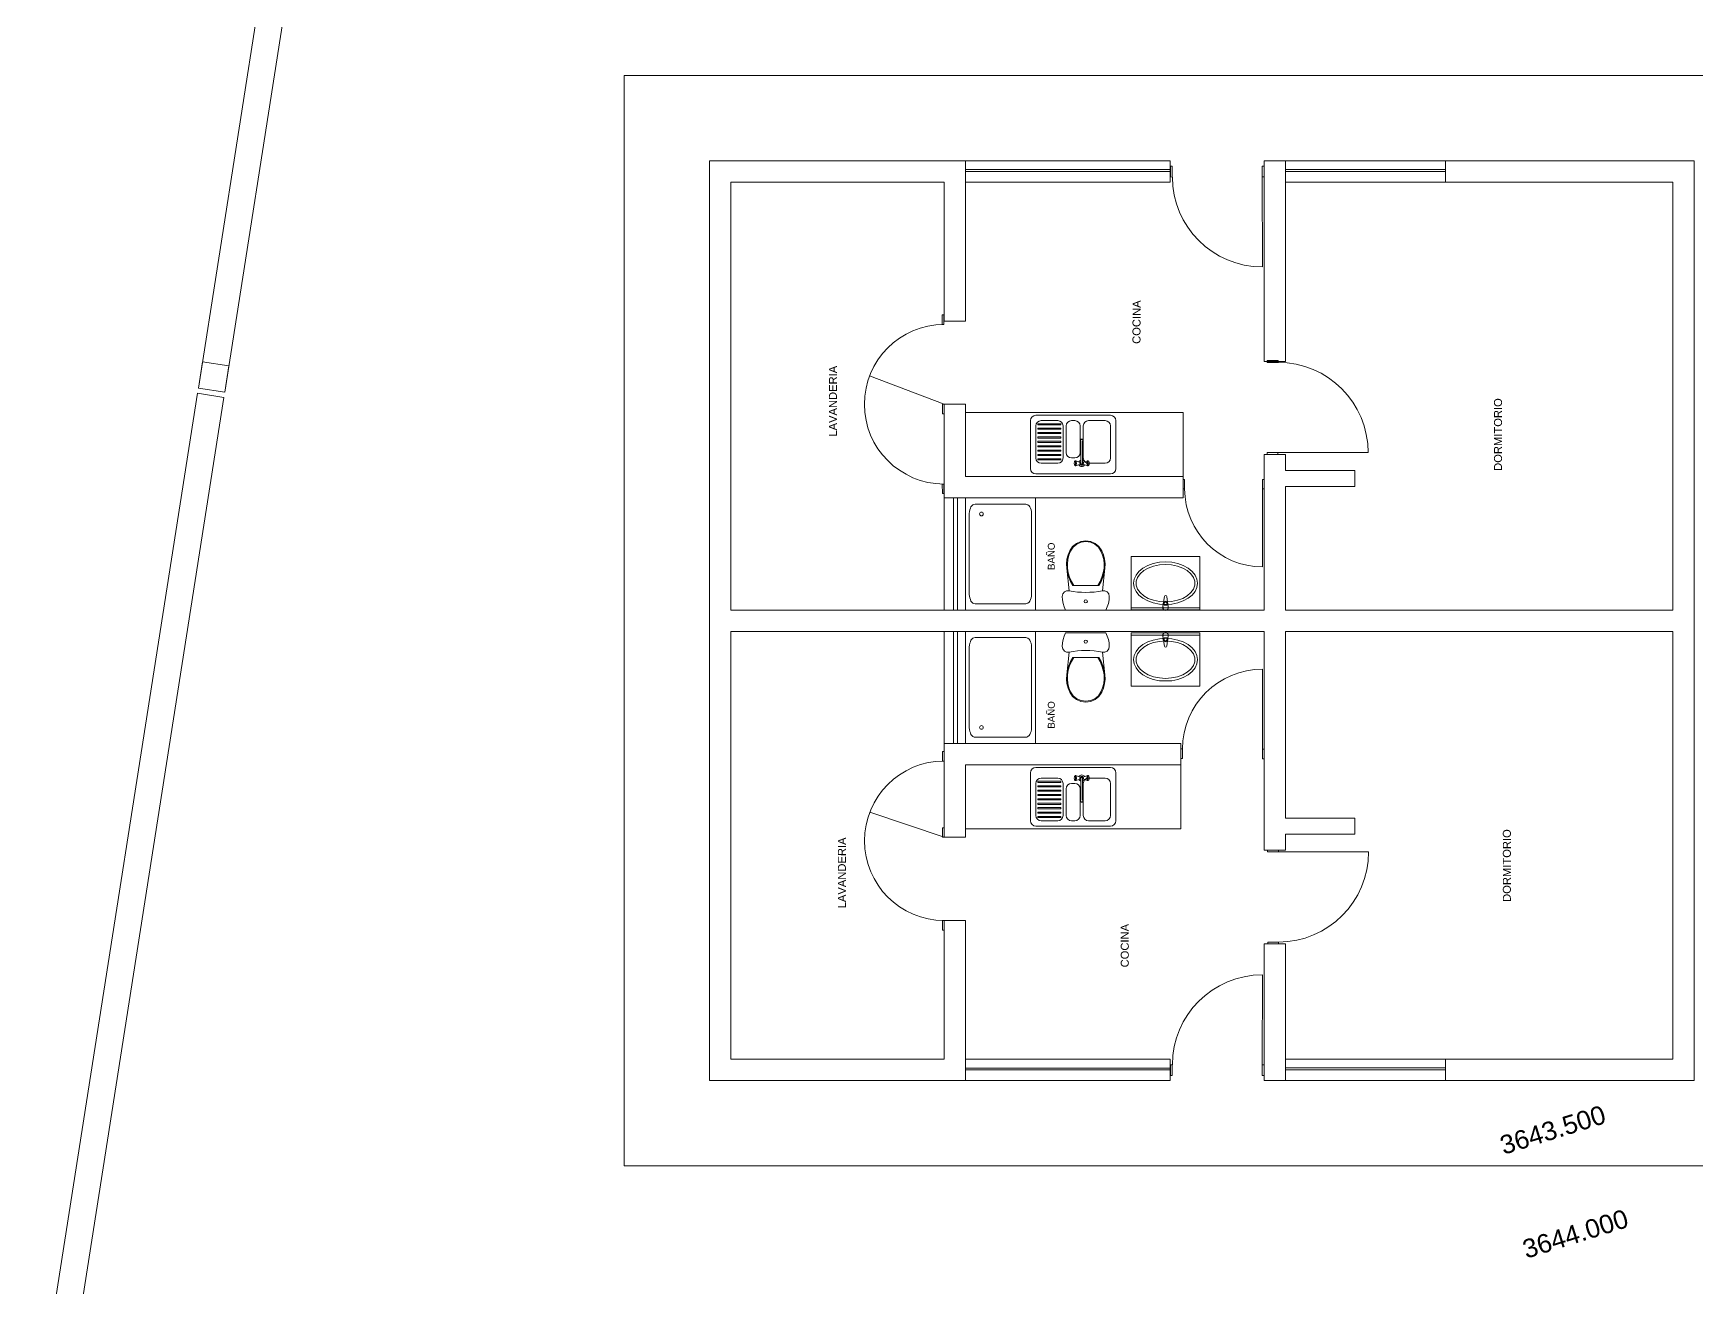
# Model space of a CAD drawing. Header units: metres. Extents: x -41 to 412, y -15 to 25.
# Drawn here: x -39.51 to -23.91, y -2.8 to 8.96 of the extents above; entities that cross this region are included whole.
import ezdxf

# ---------------------------------------------------------------- set-up
doc = ezdxf.new("R2010")
doc.units = ezdxf.units.M
doc.header["$MEASUREMENT"] = 0
doc.layers.add('Interior - Furniture', color=7, linetype='Continuous')
doc.styles.add('GENERATED_STYLE_2', font='arial.ttf')
doc.styles.add('GENERATED_STYLE_3', font='swisse.ttf')

msp = doc.modelspace()

# ---------------------------------------------------------------- linework, layer by layer
at = {"layer": 'Interior - Furniture', "color": 251, "linetype": 'Continuous', "lineweight": 20, "true_color": 0x6a6a6a}
for p, q in [((-36.41, 15.514), (-37.959, 5.635)), ((-37.712, 5.596), (-36.163, 15.476)), ((-33.968, 8.563), (-33.968, -1.655)), ((-33.168, 7.765), (-33.168, -0.855)), ((-30.768, 7.765), (-33.168, 7.763)), ((-30.768, 6.263), (-30.768, 7.763)), ((-30.768, 7.763), (-28.848, 7.763)), ((-30.768, 7.683), (-28.848, 7.683)), ((-30.768, 7.663), (-28.848, 7.663)), ((-28.848, 7.563), (-28.848, 7.763)), ((-28.846, 7.713), (-28.829, 7.714)), ((-28.846, 7.612), (-28.846, 7.713)), ((-28.829, 7.714), (-28.829, 7.613)), ((-27.985, 7.614), (-27.986, 7.715)), ((-27.986, 7.715), (-27.968, 7.715)), ((-27.968, 7.763), (-27.968, 5.883)), ((-27.968, 7.763), (-27.768, 7.763)), ((-27.968, 7.715), (-27.968, 7.614)), ((-27.768, 5.883), (-27.768, 7.763)), ((-27.768, 7.763), (-26.268, 7.763)), ((-27.768, 7.683), (-26.268, 7.683)), ((-27.768, 7.663), (-26.268, 7.663)), ((-26.268, 7.763), (-23.938, 7.763)), ((-26.268, 7.563), (-26.268, 7.763)), ((-23.938, 7.765), (-24.138, 7.765)), ((-24.138, 7.765), (-24.138, 7.763)), ((-23.938, -0.855), (-23.938, 7.765)), ((-32.968, 3.555), (-32.968, 7.563)), ((-32.968, 7.563), (-30.968, 7.563)), ((-30.968, 6.263), (-30.968, 7.563)), ((-30.768, 7.563), (-28.848, 7.563)), ((-28.829, 7.613), (-28.846, 7.612)), ((-27.968, 7.614), (-27.985, 7.614)), ((-27.985, 7.614), (-27.984, 6.77)), ((-27.768, 7.563), (-26.268, 7.563)), ((-26.268, 7.563), (-24.138, 7.563)), ((-24.138, 7.563), (-24.138, 3.555)), ((-30.985, 6.32), (-30.969, 6.32)), ((-30.985, 6.23), (-30.985, 6.32)), ((-30.969, 6.32), (-30.969, 6.23)), ((-30.968, 6.263), (-30.768, 6.263)), ((-30.969, 6.23), (-30.985, 6.23)), ((-37.92, 5.882), (-37.959, 5.635)), ((-37.673, 5.843), (-37.92, 5.882)), ((-37.712, 5.596), (-37.673, 5.843)), ((-27.968, 5.883), (-27.768, 5.883)), ((-27.837, 5.893), (-27.938, 5.893)), ((-27.837, 5.893), (-27.938, 5.893)), ((-27.938, 5.893), (-27.938, 5.875)), ((-27.837, 5.893), (-27.938, 5.893)), ((-27.938, 5.875), (-27.837, 5.875)), ((-27.837, 5.875), (-27.837, 5.893)), ((-37.959, 5.635), (-37.712, 5.596)), ((-37.959, 5.635), (-37.712, 5.596)), ((-30.968, 5.483), (-31.666, 5.751)), ((-37.967, 5.586), (-39.506, -4.234)), ((-39.259, -4.273), (-37.72, 5.547)), ((-37.72, 5.547), (-37.967, 5.586)), ((-30.984, 5.483), (-30.968, 5.483)), ((-30.984, 5.394), (-30.984, 5.483)), ((-30.968, 4.606), (-30.968, 5.483)), ((-30.968, 5.483), (-30.768, 5.483)), ((-30.968, 5.483), (-30.968, 5.394)), ((-30.768, 4.805), (-30.768, 5.483)), ((-30.968, 5.394), (-30.984, 5.394)), ((-28.728, 5.405), (-30.768, 5.405)), ((-30.158, 5.33), (-30.158, 4.88)), ((-29.408, 5.38), (-30.108, 5.38)), ((-29.903, 5.33), (-30.058, 5.33)), ((-29.903, 5.33), (-29.903, 5.33)), ((-29.743, 5.33), (-29.773, 5.33)), ((-29.743, 5.33), (-29.743, 5.33)), ((-29.458, 5.33), (-29.613, 5.33)), ((-29.458, 5.33), (-29.458, 5.33)), ((-29.408, 5.38), (-29.408, 5.38)), ((-29.358, 4.88), (-29.358, 5.33)), ((-28.728, 4.806), (-28.728, 5.405)), ((-30.108, 5.28), (-30.108, 4.98)), ((-29.873, 5.3), (-30.088, 5.3)), ((-30.088, 5.3), (-30.088, 5.29)), ((-30.088, 5.29), (-29.873, 5.29)), ((-29.873, 5.259), (-30.088, 5.259)), ((-30.088, 5.259), (-30.088, 5.249)), ((-30.088, 5.249), (-29.873, 5.249)), ((-29.873, 5.218), (-30.088, 5.218)), ((-30.088, 5.218), (-30.088, 5.208)), ((-30.088, 5.208), (-29.873, 5.208)), ((-29.873, 5.177), (-30.088, 5.177)), ((-30.088, 5.177), (-30.088, 5.167)), ((-30.088, 5.167), (-29.873, 5.167)), ((-29.873, 5.29), (-29.873, 5.3)), ((-29.873, 5.249), (-29.873, 5.259)), ((-29.873, 5.208), (-29.873, 5.218)), ((-29.873, 5.167), (-29.873, 5.177)), ((-29.853, 4.98), (-29.853, 5.28)), ((-29.823, 5.28), (-29.823, 5.03)), ((-29.693, 5.03), (-29.693, 5.28)), ((-29.688, 5.149), (-29.689, 5.145)), ((-29.688, 5.149), (-29.689, 5.145)), ((-29.687, 5.152), (-29.688, 5.149)), ((-29.685, 5.151), (-29.688, 5.149)), ((-29.684, 5.155), (-29.687, 5.152)), ((-29.682, 5.153), (-29.685, 5.151)), ((-29.681, 5.156), (-29.684, 5.155)), ((-29.678, 5.154), (-29.682, 5.153)), ((-29.678, 5.157), (-29.681, 5.156)), ((-29.675, 5.156), (-29.678, 5.157)), ((-29.674, 5.153), (-29.678, 5.154)), ((-29.672, 5.155), (-29.675, 5.156)), ((-29.671, 5.151), (-29.674, 5.153)), ((-29.669, 5.152), (-29.672, 5.155)), ((-29.669, 5.149), (-29.671, 5.151)), ((-29.668, 5.149), (-29.669, 5.152)), ((-29.667, 5.145), (-29.669, 5.149)), ((-29.668, 5.149), (-29.667, 5.145)), ((-29.663, 5.28), (-29.663, 4.98)), ((-29.408, 4.98), (-29.408, 5.28)), ((-29.873, 5.136), (-30.088, 5.136)), ((-30.088, 5.136), (-30.088, 5.126)), ((-30.088, 5.126), (-29.873, 5.126)), ((-29.873, 5.094), (-30.088, 5.094)), ((-30.088, 5.094), (-30.088, 5.084)), ((-30.088, 5.084), (-29.873, 5.084)), ((-29.873, 5.053), (-30.088, 5.053)), ((-30.088, 5.053), (-30.088, 5.043)), ((-30.088, 5.043), (-29.873, 5.043)), ((-29.873, 5.012), (-30.088, 5.012)), ((-30.088, 5.012), (-30.088, 5.002)), ((-30.088, 5.002), (-29.873, 5.002)), ((-29.873, 5.126), (-29.873, 5.136)), ((-29.873, 5.084), (-29.873, 5.094)), ((-29.873, 5.043), (-29.873, 5.053)), ((-29.873, 5.002), (-29.873, 5.012)), ((-29.689, 5.145), (-29.689, 5.141)), ((-29.689, 5.141), (-29.688, 5.138)), ((-29.688, 5.138), (-29.686, 5.136)), ((-29.686, 5.136), (-29.686, 4.929)), ((-29.67, 5.136), (-29.669, 5.138)), ((-29.67, 4.929), (-29.67, 5.136)), ((-29.669, 5.138), (-29.667, 5.141)), ((-29.667, 5.141), (-29.667, 5.145)), ((-27.968, 5.013), (-27.968, 4.606)), ((-27.968, 5.013), (-27.768, 5.013)), ((-27.838, 5.031), (-27.939, 5.031)), ((-27.939, 5.031), (-27.939, 5.013)), ((-27.939, 5.013), (-27.838, 5.013)), ((-27.838, 5.013), (-27.838, 5.031)), ((-27.838, 5.031), (-26.993, 5.03)), ((-27.768, 4.863), (-27.768, 5.013)), ((-29.873, 4.971), (-30.088, 4.971)), ((-30.088, 4.971), (-30.088, 4.961)), ((-30.088, 4.961), (-29.873, 4.961)), ((-30.058, 4.93), (-29.903, 4.93)), ((-29.873, 4.961), (-29.873, 4.971)), ((-29.773, 4.98), (-29.743, 4.98)), ((-29.747, 4.94), (-29.748, 4.934)), ((-29.748, 4.934), (-29.748, 4.927)), ((-29.748, 4.927), (-29.747, 4.92)), ((-29.746, 4.946), (-29.747, 4.94)), ((-29.747, 4.92), (-29.746, 4.915)), ((-29.744, 4.949), (-29.746, 4.946)), ((-29.746, 4.915), (-29.744, 4.912)), ((-29.738, 4.953), (-29.744, 4.949)), ((-29.741, 4.95), (-29.744, 4.949)), ((-29.744, 4.912), (-29.741, 4.91)), ((-29.738, 4.908), (-29.744, 4.912)), ((-29.739, 4.949), (-29.741, 4.95)), ((-29.741, 4.91), (-29.739, 4.912)), ((-29.737, 4.946), (-29.739, 4.949)), ((-29.739, 4.912), (-29.737, 4.915)), ((-29.736, 4.954), (-29.738, 4.953)), ((-29.738, 4.908), (-29.736, 4.906)), ((-29.735, 4.94), (-29.737, 4.946)), ((-29.737, 4.915), (-29.735, 4.92)), ((-29.733, 4.953), (-29.736, 4.954)), ((-29.698, 4.942), (-29.736, 4.954)), ((-29.698, 4.918), (-29.736, 4.906)), ((-29.736, 4.906), (-29.733, 4.908)), ((-29.735, 4.934), (-29.735, 4.94)), ((-29.735, 4.927), (-29.735, 4.934)), ((-29.735, 4.92), (-29.735, 4.927)), ((-29.73, 4.949), (-29.733, 4.953)), ((-29.733, 4.908), (-29.73, 4.912)), ((-29.729, 4.942), (-29.73, 4.949)), ((-29.73, 4.912), (-29.729, 4.918)), ((-29.728, 4.935), (-29.729, 4.942)), ((-29.729, 4.918), (-29.728, 4.926)), ((-29.728, 4.926), (-29.728, 4.935)), ((-29.693, 4.939), (-29.695, 4.933)), ((-29.695, 4.933), (-29.695, 4.927)), ((-29.695, 4.927), (-29.693, 4.922)), ((-29.692, 4.938), (-29.694, 4.933)), ((-29.694, 4.933), (-29.694, 4.928)), ((-29.694, 4.928), (-29.692, 4.922)), ((-29.689, 4.943), (-29.693, 4.939)), ((-29.693, 4.922), (-29.689, 4.917)), ((-29.688, 4.943), (-29.692, 4.938)), ((-29.692, 4.922), (-29.688, 4.918)), ((-29.686, 4.945), (-29.689, 4.943)), ((-29.689, 4.917), (-29.684, 4.914)), ((-29.686, 4.944), (-29.688, 4.943)), ((-29.687, 4.935), (-29.688, 4.932)), ((-29.688, 4.932), (-29.688, 4.929)), ((-29.688, 4.929), (-29.687, 4.925)), ((-29.688, 4.918), (-29.684, 4.915)), ((-29.686, 4.936), (-29.687, 4.935)), ((-29.687, 4.925), (-29.684, 4.923)), ((-29.686, 4.929), (-29.685, 4.926)), ((-29.685, 4.926), (-29.683, 4.924)), ((-29.684, 4.923), (-29.681, 4.921)), ((-29.684, 4.915), (-29.678, 4.914)), ((-29.684, 4.914), (-29.678, 4.913)), ((-29.683, 4.924), (-29.681, 4.923)), ((-29.681, 4.923), (-29.678, 4.922)), ((-29.681, 4.921), (-29.678, 4.92)), ((-29.678, 4.922), (-29.675, 4.923)), ((-29.678, 4.92), (-29.675, 4.921)), ((-29.678, 4.914), (-29.673, 4.915)), ((-29.678, 4.913), (-29.672, 4.914)), ((-29.675, 4.923), (-29.673, 4.924)), ((-29.675, 4.921), (-29.672, 4.923)), ((-29.673, 4.924), (-29.671, 4.926)), ((-29.673, 4.915), (-29.668, 4.918)), ((-29.672, 4.923), (-29.669, 4.925)), ((-29.672, 4.914), (-29.667, 4.917)), ((-29.671, 4.926), (-29.67, 4.929)), ((-29.667, 4.943), (-29.67, 4.945)), ((-29.668, 4.943), (-29.67, 4.944)), ((-29.669, 4.935), (-29.67, 4.936)), ((-29.668, 4.932), (-29.669, 4.935)), ((-29.669, 4.925), (-29.668, 4.929)), ((-29.664, 4.938), (-29.668, 4.943)), ((-29.668, 4.929), (-29.668, 4.932)), ((-29.668, 4.918), (-29.664, 4.922)), ((-29.663, 4.939), (-29.667, 4.943)), ((-29.667, 4.917), (-29.663, 4.922)), ((-29.662, 4.933), (-29.664, 4.938)), ((-29.664, 4.922), (-29.662, 4.928)), ((-29.661, 4.933), (-29.663, 4.939)), ((-29.663, 4.922), (-29.661, 4.927)), ((-29.662, 4.928), (-29.662, 4.933)), ((-29.661, 4.927), (-29.661, 4.933)), ((-29.658, 4.942), (-29.62, 4.954)), ((-29.658, 4.918), (-29.62, 4.906)), ((-29.628, 4.942), (-29.629, 4.935)), ((-29.629, 4.935), (-29.629, 4.926)), ((-29.629, 4.926), (-29.628, 4.918)), ((-29.626, 4.949), (-29.628, 4.942)), ((-29.628, 4.918), (-29.626, 4.912)), ((-29.623, 4.953), (-29.626, 4.949)), ((-29.626, 4.912), (-29.623, 4.908)), ((-29.62, 4.954), (-29.623, 4.953)), ((-29.623, 4.908), (-29.62, 4.906)), ((-29.621, 4.94), (-29.622, 4.934)), ((-29.622, 4.934), (-29.622, 4.927)), ((-29.622, 4.927), (-29.621, 4.92)), ((-29.619, 4.946), (-29.621, 4.94)), ((-29.621, 4.92), (-29.619, 4.915)), ((-29.618, 4.953), (-29.62, 4.954)), ((-29.62, 4.906), (-29.618, 4.908)), ((-29.617, 4.949), (-29.619, 4.946)), ((-29.619, 4.915), (-29.617, 4.912)), ((-29.618, 4.953), (-29.612, 4.949)), ((-29.618, 4.908), (-29.612, 4.912)), ((-29.615, 4.95), (-29.617, 4.949)), ((-29.617, 4.912), (-29.615, 4.91)), ((-29.612, 4.949), (-29.615, 4.95)), ((-29.615, 4.91), (-29.612, 4.912)), ((-29.613, 4.93), (-29.458, 4.93)), ((-29.61, 4.946), (-29.612, 4.949)), ((-29.612, 4.912), (-29.61, 4.915)), ((-29.609, 4.94), (-29.61, 4.946)), ((-29.61, 4.915), (-29.609, 4.92)), ((-29.608, 4.934), (-29.609, 4.94)), ((-29.609, 4.92), (-29.608, 4.927)), ((-29.608, 4.927), (-29.608, 4.934)), ((-27.118, 4.863), (-27.768, 4.863)), ((-27.118, 4.863), (-27.768, 4.863)), ((-27.118, 4.713), (-27.118, 4.863)), ((-27.118, 4.713), (-27.118, 4.863)), ((-30.985, 4.736), (-30.969, 4.736)), ((-30.984, 4.646), (-30.985, 4.736)), ((-30.969, 4.736), (-30.969, 4.646)), ((-28.728, 4.806), (-30.768, 4.806)), ((-28.748, 4.805), (-30.768, 4.805)), ((-30.108, 4.83), (-29.408, 4.83)), ((-28.728, 4.806), (-28.728, 4.606)), ((-28.728, 4.777), (-28.713, 4.777)), ((-28.728, 4.69), (-28.728, 4.777)), ((-28.713, 4.69), (-28.728, 4.69)), ((-28.713, 4.777), (-28.713, 4.69)), ((-27.983, 4.69), (-27.983, 4.778)), ((-27.983, 4.778), (-27.968, 4.778)), ((-27.968, 4.69), (-27.983, 4.69)), ((-27.983, 4.69), (-27.982, 3.961)), ((-27.968, 4.778), (-27.968, 4.69)), ((-27.768, 4.713), (-27.118, 4.713)), ((-27.768, 4.713), (-27.118, 4.713)), ((-27.768, 4.606), (-27.768, 4.713)), ((-30.969, 4.646), (-30.984, 4.646)), ((-30.968, 4.606), (-30.968, 3.555)), ((-30.968, 4.606), (-28.728, 4.606)), ((-30.881, 4.606), (-30.881, 3.555)), ((-30.842, 4.606), (-30.842, 3.555)), ((-30.768, 4.606), (-30.768, 3.555)), ((-28.728, 4.606), (-30.768, 4.606)), ((-30.768, 3.555), (-30.768, 4.606)), ((-30.768, 3.555), (-30.768, 4.606)), ((-30.707, 4.532), (-30.716, 4.521)), ((-30.698, 4.54), (-30.707, 4.532)), ((-30.688, 4.545), (-30.698, 4.54)), ((-30.677, 4.547), (-30.688, 4.545)), ((-30.677, 4.547), (-30.203, 4.547)), ((-30.192, 4.545), (-30.203, 4.547)), ((-30.182, 4.54), (-30.192, 4.545)), ((-30.172, 4.532), (-30.182, 4.54)), ((-30.164, 4.521), (-30.172, 4.532)), ((-30.111, 4.605), (-30.111, 3.555)), ((-27.968, 3.555), (-27.968, 4.606)), ((-27.968, 4.606), (-27.968, 3.555)), ((-27.768, 3.555), (-27.768, 4.606)), ((-30.731, 4.477), (-30.732, 4.46)), ((-30.732, 4.46), (-30.732, 3.701)), ((-30.727, 4.493), (-30.731, 4.477)), ((-30.722, 4.508), (-30.727, 4.493)), ((-30.716, 4.521), (-30.722, 4.508)), ((-30.157, 4.508), (-30.164, 4.521)), ((-30.152, 4.493), (-30.157, 4.508)), ((-30.149, 4.477), (-30.152, 4.493)), ((-30.148, 4.459), (-30.149, 4.477)), ((-30.148, 4.459), (-30.148, 3.701)), ((-29.816, 4.031), (-29.806, 4.072)), ((-29.808, 4.03), (-29.798, 4.07)), ((-29.806, 4.072), (-29.789, 4.111)), ((-29.798, 4.07), (-29.782, 4.108)), ((-29.789, 4.111), (-29.763, 4.149)), ((-29.782, 4.108), (-29.757, 4.144)), ((-29.763, 4.149), (-29.728, 4.179)), ((-29.757, 4.144), (-29.724, 4.172)), ((-29.728, 4.179), (-29.686, 4.197)), ((-29.724, 4.172), (-29.683, 4.19)), ((-29.686, 4.197), (-29.64, 4.204)), ((-29.683, 4.19), (-29.64, 4.196)), ((-29.64, 4.204), (-29.594, 4.197)), ((-29.64, 4.196), (-29.596, 4.19)), ((-29.596, 4.19), (-29.556, 4.172)), ((-29.594, 4.197), (-29.552, 4.179)), ((-29.556, 4.172), (-29.522, 4.144)), ((-29.552, 4.179), (-29.516, 4.149)), ((-29.522, 4.144), (-29.498, 4.108)), ((-29.516, 4.149), (-29.49, 4.111)), ((-29.498, 4.108), (-29.482, 4.07)), ((-29.49, 4.111), (-29.474, 4.072)), ((-29.482, 4.07), (-29.472, 4.03)), ((-29.474, 4.072), (-29.464, 4.031)), ((-29.214, 4.056), (-28.57, 4.056)), ((-29.214, 4.056), (-29.214, 3.556)), ((-28.57, 4.056), (-28.57, 3.556)), ((-29.82, 3.989), (-29.816, 4.031)), ((-29.819, 3.947), (-29.82, 3.989)), ((-29.796, 3.735), (-29.819, 3.947)), ((-29.812, 3.904), (-29.819, 3.947)), ((-29.812, 3.989), (-29.808, 4.03)), ((-29.811, 3.948), (-29.812, 3.989)), ((-29.8, 3.862), (-29.812, 3.904)), ((-29.804, 3.905), (-29.811, 3.948)), ((-29.791, 3.863), (-29.804, 3.905)), ((-29.476, 3.905), (-29.488, 3.863)), ((-29.461, 3.947), (-29.484, 3.735)), ((-29.468, 3.904), (-29.48, 3.862)), ((-29.469, 3.948), (-29.476, 3.905)), ((-29.472, 4.03), (-29.467, 3.989)), ((-29.467, 3.989), (-29.469, 3.948)), ((-29.461, 3.947), (-29.468, 3.904)), ((-29.464, 4.031), (-29.459, 3.989)), ((-29.459, 3.989), (-29.461, 3.947)), ((-29.141, 3.917), (-29.169, 3.883)), ((-29.104, 3.948), (-29.141, 3.917)), ((-29.096, 3.924), (-29.13, 3.894)), ((-29.058, 3.973), (-29.104, 3.948)), ((-29.054, 3.948), (-29.096, 3.924)), ((-29.007, 3.991), (-29.058, 3.973)), ((-29.004, 3.967), (-29.054, 3.948)), ((-28.95, 4.002), (-29.007, 3.991)), ((-28.949, 3.978), (-29.004, 3.967)), ((-28.892, 4.006), (-28.95, 4.002)), ((-28.892, 3.982), (-28.949, 3.978)), ((-28.834, 4.002), (-28.892, 4.006)), ((-28.835, 3.978), (-28.892, 3.982)), ((-28.78, 3.966), (-28.835, 3.978)), ((-28.777, 3.991), (-28.834, 4.002)), ((-28.73, 3.948), (-28.78, 3.966)), ((-28.726, 3.973), (-28.777, 3.991)), ((-28.688, 3.924), (-28.73, 3.948)), ((-28.68, 3.948), (-28.726, 3.973)), ((-28.654, 3.894), (-28.688, 3.924)), ((-28.643, 3.917), (-28.68, 3.948)), ((-28.615, 3.883), (-28.643, 3.917)), ((-29.783, 3.822), (-29.8, 3.862)), ((-29.774, 3.822), (-29.791, 3.863)), ((-29.762, 3.785), (-29.783, 3.822)), ((-29.752, 3.785), (-29.774, 3.822)), ((-29.518, 3.785), (-29.762, 3.785)), ((-29.506, 3.822), (-29.527, 3.785)), ((-29.497, 3.822), (-29.518, 3.785)), ((-29.488, 3.863), (-29.506, 3.822)), ((-29.48, 3.862), (-29.497, 3.822)), ((-29.186, 3.845), (-29.192, 3.806)), ((-29.192, 3.806), (-29.186, 3.767)), ((-29.169, 3.883), (-29.186, 3.845)), ((-29.186, 3.767), (-29.169, 3.73)), ((-29.154, 3.86), (-29.166, 3.825)), ((-29.166, 3.825), (-29.166, 3.788)), ((-29.166, 3.788), (-29.154, 3.752)), ((-29.13, 3.894), (-29.154, 3.86)), ((-29.154, 3.752), (-29.13, 3.719)), ((-28.63, 3.86), (-28.654, 3.894)), ((-28.654, 3.719), (-28.63, 3.752)), ((-28.619, 3.825), (-28.63, 3.86)), ((-28.63, 3.752), (-28.619, 3.788)), ((-28.619, 3.788), (-28.619, 3.825)), ((-28.598, 3.845), (-28.615, 3.883)), ((-28.615, 3.73), (-28.598, 3.767)), ((-28.592, 3.806), (-28.598, 3.845)), ((-28.598, 3.767), (-28.592, 3.806)), ((-30.732, 3.701), (-30.731, 3.684)), ((-30.731, 3.684), (-30.727, 3.668)), ((-30.727, 3.668), (-30.722, 3.653)), ((-30.722, 3.653), (-30.716, 3.639)), ((-30.716, 3.639), (-30.707, 3.628)), ((-30.707, 3.628), (-30.698, 3.62)), ((-30.698, 3.62), (-30.688, 3.615)), ((-30.688, 3.615), (-30.677, 3.614)), ((-30.677, 3.614), (-30.203, 3.614)), ((-30.203, 3.614), (-30.192, 3.615)), ((-30.192, 3.615), (-30.182, 3.62)), ((-30.182, 3.62), (-30.172, 3.628)), ((-30.172, 3.628), (-30.164, 3.639)), ((-30.164, 3.639), (-30.157, 3.653)), ((-30.157, 3.653), (-30.152, 3.668)), ((-30.152, 3.668), (-30.149, 3.684)), ((-30.149, 3.684), (-30.148, 3.701)), ((-29.86, 3.683), (-29.855, 3.706)), ((-29.858, 3.65), (-29.86, 3.683)), ((-29.852, 3.617), (-29.858, 3.65)), ((-29.855, 3.706), (-29.84, 3.724)), ((-29.842, 3.585), (-29.852, 3.617)), ((-29.84, 3.724), (-29.82, 3.735)), ((-29.82, 3.735), (-29.796, 3.735)), ((-29.796, 3.735), (-29.757, 3.728)), ((-29.757, 3.728), (-29.718, 3.723)), ((-29.718, 3.723), (-29.679, 3.721)), ((-29.679, 3.721), (-29.64, 3.72)), ((-29.64, 3.72), (-29.601, 3.721)), ((-29.601, 3.721), (-29.561, 3.723)), ((-29.561, 3.723), (-29.522, 3.728)), ((-29.522, 3.728), (-29.484, 3.735)), ((-29.484, 3.735), (-29.46, 3.735)), ((-29.46, 3.735), (-29.439, 3.724)), ((-29.439, 3.724), (-29.425, 3.706)), ((-29.428, 3.617), (-29.438, 3.585)), ((-29.422, 3.65), (-29.428, 3.617)), ((-29.425, 3.706), (-29.42, 3.683)), ((-29.42, 3.683), (-29.422, 3.65)), ((-29.169, 3.73), (-29.141, 3.695)), ((-29.141, 3.695), (-29.104, 3.665)), ((-29.13, 3.719), (-29.096, 3.689)), ((-29.104, 3.665), (-29.058, 3.64)), ((-29.096, 3.689), (-29.054, 3.664)), ((-29.058, 3.64), (-29.007, 3.621)), ((-29.054, 3.664), (-29.004, 3.646)), ((-29.007, 3.621), (-28.95, 3.61)), ((-29.004, 3.646), (-28.949, 3.635)), ((-28.95, 3.61), (-28.892, 3.606)), ((-28.949, 3.635), (-28.892, 3.631)), ((-28.913, 3.618), (-28.916, 3.578)), ((-28.91, 3.628), (-28.903, 3.681)), ((-28.906, 3.616), (-28.906, 3.601)), ((-28.906, 3.602), (-28.878, 3.602)), ((-28.906, 3.601), (-28.878, 3.601)), ((-28.892, 3.631), (-28.835, 3.635)), ((-28.892, 3.606), (-28.834, 3.61)), ((-28.881, 3.681), (-28.874, 3.628)), ((-28.878, 3.601), (-28.878, 3.616)), ((-28.871, 3.618), (-28.868, 3.578)), ((-28.835, 3.635), (-28.78, 3.646)), ((-28.834, 3.61), (-28.777, 3.621)), ((-28.78, 3.646), (-28.73, 3.664)), ((-28.777, 3.621), (-28.726, 3.64)), ((-28.73, 3.664), (-28.688, 3.689)), ((-28.726, 3.64), (-28.68, 3.665)), ((-28.688, 3.689), (-28.654, 3.719)), ((-28.68, 3.665), (-28.643, 3.695)), ((-28.643, 3.695), (-28.615, 3.73)), ((-30.968, 3.555), (-32.968, 3.555)), ((-30.968, 3.555), (-32.968, 3.555)), ((-27.968, 3.555), (-30.968, 3.555)), ((-30.768, 3.555), (-27.968, 3.555)), ((-27.968, 3.555), (-30.768, 3.555)), ((-29.829, 3.554), (-29.842, 3.585)), ((-29.451, 3.554), (-29.829, 3.554)), ((-29.438, 3.585), (-29.451, 3.554)), ((-29.214, 3.576), (-28.57, 3.576)), ((-29.214, 3.556), (-28.57, 3.556)), ((-28.916, 3.578), (-28.916, 3.573)), ((-28.868, 3.578), (-28.868, 3.573)), ((-24.138, 3.555), (-27.768, 3.555)), ((-32.968, 3.355), (-30.968, 3.355)), ((-32.968, -0.655), (-32.968, 3.355)), ((-30.968, 3.355), (-32.968, 3.355)), ((-30.968, 3.355), (-27.968, 3.355)), ((-30.968, 3.355), (-30.968, 2.305)), ((-30.881, 3.355), (-30.881, 2.305)), ((-30.842, 3.355), (-30.842, 2.305)), ((-30.768, 3.355), (-30.768, 2.305)), ((-27.968, 3.355), (-30.768, 3.355)), ((-30.768, 2.305), (-30.768, 3.355)), ((-30.707, 3.282), (-30.716, 3.271)), ((-30.698, 3.29), (-30.707, 3.282)), ((-30.688, 3.295), (-30.698, 3.29)), ((-30.677, 3.297), (-30.688, 3.295)), ((-30.677, 3.297), (-30.203, 3.297)), ((-30.192, 3.295), (-30.203, 3.297)), ((-30.182, 3.29), (-30.192, 3.295)), ((-30.172, 3.282), (-30.182, 3.29)), ((-30.164, 3.271), (-30.172, 3.282)), ((-30.111, 2.305), (-30.111, 3.355)), ((-29.852, 3.279), (-29.858, 3.246)), ((-29.842, 3.311), (-29.852, 3.279)), ((-29.829, 3.342), (-29.842, 3.311)), ((-29.451, 3.342), (-29.829, 3.342)), ((-29.438, 3.311), (-29.451, 3.342)), ((-29.428, 3.279), (-29.438, 3.311)), ((-29.422, 3.246), (-29.428, 3.279)), ((-29.214, 3.34), (-28.57, 3.34)), ((-29.214, 2.84), (-29.214, 3.34)), ((-29.214, 3.32), (-28.57, 3.32)), ((-28.95, 3.286), (-29.007, 3.274)), ((-28.892, 3.29), (-28.95, 3.286)), ((-28.916, 3.318), (-28.916, 3.323)), ((-28.913, 3.278), (-28.916, 3.318)), ((-28.906, 3.28), (-28.906, 3.295)), ((-28.906, 3.295), (-28.878, 3.295)), ((-28.906, 3.294), (-28.878, 3.294)), ((-28.834, 3.286), (-28.892, 3.29)), ((-28.878, 3.295), (-28.878, 3.28)), ((-28.871, 3.278), (-28.868, 3.318)), ((-28.868, 3.318), (-28.868, 3.323)), ((-28.777, 3.274), (-28.834, 3.286)), ((-28.57, 2.84), (-28.57, 3.34)), ((-27.968, 2.305), (-27.968, 3.355)), ((-27.968, 3.355), (-27.968, 2.105)), ((-27.968, 3.355), (-27.968, 2.105)), ((-27.768, 3.355), (-24.138, 3.355)), ((-27.768, 1.606), (-27.768, 3.355)), ((-27.768, 2.305), (-27.768, 3.355)), ((-24.138, 3.355), (-24.138, -0.655)), ((-30.731, 3.227), (-30.732, 3.21)), ((-30.732, 2.451), (-30.732, 3.21)), ((-30.727, 3.243), (-30.731, 3.227)), ((-30.722, 3.258), (-30.727, 3.243)), ((-30.716, 3.271), (-30.722, 3.258)), ((-30.157, 3.258), (-30.164, 3.271)), ((-30.152, 3.243), (-30.157, 3.258)), ((-30.149, 3.227), (-30.152, 3.243)), ((-30.148, 3.21), (-30.149, 3.227)), ((-30.148, 2.451), (-30.148, 3.21)), ((-29.858, 3.246), (-29.86, 3.212)), ((-29.86, 3.212), (-29.855, 3.19)), ((-29.855, 3.19), (-29.84, 3.171)), ((-29.84, 3.171), (-29.82, 3.161)), ((-29.82, 3.161), (-29.796, 3.161)), ((-29.796, 3.161), (-29.819, 2.949)), ((-29.757, 3.167), (-29.796, 3.161)), ((-29.718, 3.172), (-29.757, 3.167)), ((-29.679, 3.175), (-29.718, 3.172)), ((-29.64, 3.176), (-29.679, 3.175)), ((-29.601, 3.175), (-29.64, 3.176)), ((-29.561, 3.172), (-29.601, 3.175)), ((-29.522, 3.167), (-29.561, 3.172)), ((-29.484, 3.161), (-29.522, 3.167)), ((-29.461, 2.949), (-29.484, 3.161)), ((-29.484, 3.161), (-29.46, 3.161)), ((-29.46, 3.161), (-29.439, 3.171)), ((-29.439, 3.171), (-29.425, 3.19)), ((-29.425, 3.19), (-29.42, 3.212)), ((-29.42, 3.212), (-29.422, 3.246)), ((-29.186, 3.129), (-29.192, 3.09)), ((-29.169, 3.166), (-29.186, 3.129)), ((-29.141, 3.201), (-29.169, 3.166)), ((-29.154, 3.144), (-29.166, 3.108)), ((-29.13, 3.177), (-29.154, 3.144)), ((-29.104, 3.231), (-29.141, 3.201)), ((-29.096, 3.207), (-29.13, 3.177)), ((-29.058, 3.256), (-29.104, 3.231)), ((-29.054, 3.231), (-29.096, 3.207)), ((-29.007, 3.274), (-29.058, 3.256)), ((-29.004, 3.25), (-29.054, 3.231)), ((-28.949, 3.261), (-29.004, 3.25)), ((-28.892, 3.265), (-28.949, 3.261)), ((-28.91, 3.268), (-28.903, 3.215)), ((-28.835, 3.261), (-28.892, 3.265)), ((-28.881, 3.215), (-28.874, 3.268)), ((-28.78, 3.25), (-28.835, 3.261)), ((-28.73, 3.231), (-28.78, 3.25)), ((-28.726, 3.256), (-28.777, 3.274)), ((-28.688, 3.207), (-28.73, 3.231)), ((-28.68, 3.231), (-28.726, 3.256)), ((-28.654, 3.177), (-28.688, 3.207)), ((-28.643, 3.201), (-28.68, 3.231)), ((-28.63, 3.144), (-28.654, 3.177)), ((-28.615, 3.166), (-28.643, 3.201)), ((-28.619, 3.108), (-28.63, 3.144)), ((-28.598, 3.129), (-28.615, 3.166)), ((-28.592, 3.09), (-28.598, 3.129)), ((-29.812, 2.992), (-29.819, 2.949)), ((-29.8, 3.033), (-29.812, 2.992)), ((-29.804, 2.991), (-29.811, 2.948)), ((-29.791, 3.033), (-29.804, 2.991)), ((-29.783, 3.073), (-29.8, 3.033)), ((-29.774, 3.073), (-29.791, 3.033)), ((-29.762, 3.111), (-29.783, 3.073)), ((-29.752, 3.111), (-29.774, 3.073)), ((-29.518, 3.111), (-29.762, 3.111)), ((-29.506, 3.073), (-29.527, 3.111)), ((-29.497, 3.073), (-29.518, 3.111)), ((-29.488, 3.033), (-29.506, 3.073)), ((-29.48, 3.033), (-29.497, 3.073)), ((-29.476, 2.991), (-29.488, 3.033)), ((-29.468, 2.992), (-29.48, 3.033)), ((-29.469, 2.948), (-29.476, 2.991)), ((-29.461, 2.949), (-29.468, 2.992)), ((-29.192, 3.09), (-29.186, 3.05)), ((-29.186, 3.05), (-29.169, 3.013)), ((-29.169, 3.013), (-29.141, 2.978)), ((-29.166, 3.108), (-29.166, 3.071)), ((-29.166, 3.071), (-29.154, 3.035)), ((-29.154, 3.035), (-29.13, 3.002)), ((-29.141, 2.978), (-29.104, 2.948)), ((-29.13, 3.002), (-29.096, 2.972)), ((-29.096, 2.972), (-29.054, 2.948)), ((-28.73, 2.948), (-28.688, 2.972)), ((-28.688, 2.972), (-28.654, 3.002)), ((-28.68, 2.948), (-28.643, 2.978)), ((-28.654, 3.002), (-28.63, 3.035)), ((-28.643, 2.978), (-28.615, 3.013)), ((-28.63, 3.035), (-28.619, 3.071)), ((-28.619, 3.071), (-28.619, 3.108)), ((-28.615, 3.013), (-28.598, 3.051)), ((-28.598, 3.051), (-28.592, 3.09)), ((-27.984, 2.252), (-27.983, 3.001)), ((-29.819, 2.949), (-29.82, 2.907)), ((-29.82, 2.907), (-29.816, 2.865)), ((-29.816, 2.865), (-29.806, 2.824)), ((-29.811, 2.948), (-29.812, 2.907)), ((-29.812, 2.907), (-29.808, 2.866)), ((-29.808, 2.866), (-29.798, 2.826)), ((-29.806, 2.824), (-29.789, 2.784)), ((-29.798, 2.826), (-29.782, 2.788)), ((-29.498, 2.788), (-29.482, 2.826)), ((-29.49, 2.784), (-29.474, 2.824)), ((-29.482, 2.826), (-29.472, 2.866)), ((-29.474, 2.824), (-29.464, 2.865)), ((-29.472, 2.866), (-29.467, 2.907)), ((-29.467, 2.907), (-29.469, 2.948)), ((-29.464, 2.865), (-29.459, 2.907)), ((-29.459, 2.907), (-29.461, 2.949)), ((-29.214, 2.84), (-28.57, 2.84)), ((-29.104, 2.948), (-29.058, 2.923)), ((-29.058, 2.923), (-29.007, 2.905)), ((-29.054, 2.948), (-29.004, 2.929)), ((-29.007, 2.905), (-28.95, 2.893)), ((-29.004, 2.929), (-28.949, 2.918)), ((-28.95, 2.893), (-28.892, 2.89)), ((-28.949, 2.918), (-28.892, 2.914)), ((-28.892, 2.914), (-28.835, 2.918)), ((-28.892, 2.89), (-28.834, 2.893)), ((-28.835, 2.918), (-28.78, 2.929)), ((-28.834, 2.893), (-28.777, 2.905)), ((-28.78, 2.929), (-28.73, 2.948)), ((-28.777, 2.905), (-28.726, 2.923)), ((-28.726, 2.923), (-28.68, 2.948)), ((-29.789, 2.784), (-29.763, 2.746)), ((-29.782, 2.788), (-29.757, 2.752)), ((-29.763, 2.746), (-29.728, 2.717)), ((-29.757, 2.752), (-29.724, 2.724)), ((-29.728, 2.717), (-29.686, 2.698)), ((-29.724, 2.724), (-29.683, 2.706)), ((-29.686, 2.698), (-29.64, 2.692)), ((-29.683, 2.706), (-29.64, 2.7)), ((-29.64, 2.7), (-29.596, 2.706)), ((-29.64, 2.692), (-29.594, 2.698)), ((-29.596, 2.706), (-29.556, 2.724)), ((-29.594, 2.698), (-29.552, 2.717)), ((-29.556, 2.724), (-29.522, 2.752)), ((-29.552, 2.717), (-29.516, 2.746)), ((-29.522, 2.752), (-29.498, 2.788)), ((-29.516, 2.746), (-29.49, 2.784)), ((-30.732, 2.451), (-30.73, 2.434)), ((-30.73, 2.434), (-30.727, 2.418)), ((-30.727, 2.418), (-30.722, 2.403)), ((-30.722, 2.403), (-30.716, 2.389)), ((-30.716, 2.389), (-30.707, 2.378)), ((-30.707, 2.378), (-30.698, 2.37)), ((-30.698, 2.37), (-30.687, 2.365)), ((-30.687, 2.365), (-30.677, 2.364)), ((-30.677, 2.364), (-30.203, 2.364)), ((-30.203, 2.364), (-30.192, 2.365)), ((-30.192, 2.365), (-30.182, 2.37)), ((-30.182, 2.37), (-30.172, 2.378)), ((-30.172, 2.378), (-30.164, 2.389)), ((-30.164, 2.389), (-30.157, 2.403)), ((-30.157, 2.403), (-30.152, 2.418)), ((-30.152, 2.418), (-30.149, 2.434)), ((-30.149, 2.434), (-30.148, 2.451)), ((-30.984, 2.23), (-30.968, 2.23)), ((-30.984, 2.14), (-30.984, 2.23)), ((-30.968, 2.305), (-28.748, 2.305)), ((-30.768, 2.305), (-30.968, 2.305)), ((-30.968, 2.305), (-30.968, 1.425)), ((-30.968, 2.23), (-30.968, 2.14)), ((-30.768, 2.305), (-30.111, 2.305)), ((-28.748, 2.105), (-28.748, 2.305)), ((-28.732, 2.253), (-28.748, 2.253)), ((-28.748, 2.253), (-28.748, 2.163)), ((-28.732, 2.163), (-28.732, 2.253)), ((-27.968, 2.252), (-27.984, 2.252)), ((-27.984, 2.252), (-27.984, 2.162)), ((-27.968, 2.162), (-27.968, 2.252)), ((-30.968, 2.14), (-30.984, 2.14)), ((-30.768, 1.425), (-30.768, 2.105)), ((-30.768, 2.105), (-28.748, 2.105)), ((-28.748, 2.105), (-30.768, 2.105)), ((-30.158, 1.58), (-30.158, 2.03)), ((-30.108, 2.08), (-29.408, 2.08)), ((-29.358, 2.03), (-29.358, 1.58)), ((-28.748, 2.163), (-28.732, 2.163)), ((-28.748, 2.105), (-28.748, 1.505)), ((-27.984, 2.162), (-27.968, 2.162)), ((-27.968, 2.105), (-27.968, 1.306)), ((-30.108, 1.63), (-30.108, 1.93)), ((-30.088, 1.94), (-30.088, 1.95)), ((-30.088, 1.95), (-29.873, 1.95)), ((-29.873, 1.94), (-30.088, 1.94)), ((-30.088, 1.899), (-30.088, 1.909)), ((-30.088, 1.909), (-29.873, 1.909)), ((-29.873, 1.899), (-30.088, 1.899)), ((-30.058, 1.98), (-29.903, 1.98)), ((-29.873, 1.95), (-29.873, 1.94)), ((-29.873, 1.909), (-29.873, 1.899)), ((-29.853, 1.93), (-29.853, 1.63)), ((-29.823, 1.63), (-29.823, 1.88)), ((-29.773, 1.93), (-29.743, 1.93)), ((-29.748, 1.984), (-29.747, 1.99)), ((-29.748, 1.977), (-29.748, 1.984)), ((-29.747, 1.97), (-29.748, 1.977)), ((-29.747, 1.99), (-29.746, 1.996)), ((-29.746, 1.965), (-29.747, 1.97)), ((-29.746, 1.996), (-29.744, 1.999)), ((-29.744, 1.962), (-29.746, 1.965)), ((-29.738, 2.003), (-29.744, 1.999)), ((-29.744, 1.999), (-29.741, 2)), ((-29.741, 1.96), (-29.744, 1.962)), ((-29.738, 1.958), (-29.744, 1.962)), ((-29.741, 2), (-29.739, 1.999)), ((-29.739, 1.962), (-29.741, 1.96)), ((-29.739, 1.999), (-29.737, 1.996)), ((-29.737, 1.965), (-29.739, 1.962)), ((-29.738, 2.003), (-29.736, 2.004)), ((-29.736, 1.956), (-29.738, 1.958)), ((-29.737, 1.996), (-29.735, 1.99)), ((-29.735, 1.97), (-29.737, 1.965)), ((-29.736, 2.004), (-29.733, 2.003)), ((-29.698, 1.992), (-29.736, 2.004)), ((-29.698, 1.968), (-29.736, 1.956)), ((-29.733, 1.958), (-29.736, 1.956)), ((-29.735, 1.99), (-29.735, 1.984)), ((-29.735, 1.984), (-29.735, 1.977)), ((-29.735, 1.977), (-29.735, 1.97)), ((-29.733, 2.003), (-29.73, 1.999)), ((-29.73, 1.962), (-29.733, 1.958)), ((-29.73, 1.999), (-29.729, 1.992)), ((-29.729, 1.968), (-29.73, 1.962)), ((-29.729, 1.992), (-29.728, 1.985)), ((-29.728, 1.976), (-29.729, 1.968)), ((-29.728, 1.985), (-29.728, 1.976)), ((-29.695, 1.983), (-29.693, 1.989)), ((-29.695, 1.977), (-29.695, 1.983)), ((-29.693, 1.972), (-29.695, 1.977)), ((-29.694, 1.983), (-29.692, 1.988)), ((-29.694, 1.978), (-29.694, 1.983)), ((-29.692, 1.972), (-29.694, 1.978)), ((-29.693, 1.989), (-29.689, 1.993)), ((-29.689, 1.967), (-29.693, 1.972)), ((-29.693, 1.88), (-29.693, 1.63)), ((-29.692, 1.988), (-29.688, 1.993)), ((-29.688, 1.968), (-29.692, 1.972)), ((-29.689, 1.993), (-29.684, 1.996)), ((-29.686, 1.966), (-29.689, 1.967)), ((-29.688, 1.993), (-29.684, 1.995)), ((-29.688, 1.982), (-29.687, 1.985)), ((-29.688, 1.979), (-29.688, 1.982)), ((-29.687, 1.975), (-29.688, 1.979)), ((-29.686, 1.967), (-29.688, 1.968)), ((-29.687, 1.985), (-29.684, 1.988)), ((-29.686, 1.974), (-29.687, 1.975)), ((-29.686, 1.982), (-29.685, 1.984)), ((-29.686, 1.775), (-29.686, 1.982)), ((-29.685, 1.984), (-29.683, 1.986)), ((-29.684, 1.996), (-29.678, 1.997)), ((-29.684, 1.995), (-29.678, 1.996)), ((-29.684, 1.988), (-29.681, 1.99)), ((-29.683, 1.986), (-29.681, 1.988)), ((-29.681, 1.99), (-29.678, 1.99)), ((-29.681, 1.988), (-29.678, 1.988)), ((-29.678, 1.997), (-29.672, 1.996)), ((-29.678, 1.996), (-29.673, 1.995)), ((-29.678, 1.99), (-29.675, 1.99)), ((-29.678, 1.988), (-29.675, 1.988)), ((-29.675, 1.99), (-29.672, 1.988)), ((-29.675, 1.988), (-29.673, 1.986)), ((-29.673, 1.995), (-29.668, 1.993)), ((-29.673, 1.986), (-29.671, 1.984)), ((-29.672, 1.996), (-29.667, 1.993)), ((-29.672, 1.988), (-29.669, 1.985)), ((-29.671, 1.984), (-29.67, 1.982)), ((-29.67, 1.982), (-29.67, 1.775)), ((-29.669, 1.975), (-29.67, 1.974)), ((-29.668, 1.968), (-29.67, 1.967)), ((-29.667, 1.967), (-29.67, 1.966)), ((-29.669, 1.985), (-29.668, 1.982)), ((-29.668, 1.979), (-29.669, 1.975)), ((-29.668, 1.993), (-29.664, 1.988)), ((-29.668, 1.982), (-29.668, 1.979)), ((-29.664, 1.972), (-29.668, 1.968)), ((-29.667, 1.993), (-29.663, 1.989)), ((-29.663, 1.972), (-29.667, 1.967)), ((-29.664, 1.988), (-29.662, 1.983)), ((-29.662, 1.978), (-29.664, 1.972)), ((-29.663, 1.989), (-29.661, 1.983)), ((-29.661, 1.977), (-29.663, 1.972)), ((-29.663, 1.63), (-29.663, 1.93)), ((-29.662, 1.983), (-29.662, 1.978)), ((-29.661, 1.983), (-29.661, 1.977)), ((-29.658, 1.992), (-29.62, 2.004)), ((-29.658, 1.968), (-29.62, 1.956)), ((-29.629, 1.985), (-29.628, 1.992)), ((-29.629, 1.976), (-29.629, 1.985)), ((-29.628, 1.968), (-29.629, 1.976)), ((-29.628, 1.992), (-29.626, 1.999)), ((-29.626, 1.962), (-29.628, 1.968)), ((-29.626, 1.999), (-29.623, 2.003)), ((-29.623, 1.958), (-29.626, 1.962)), ((-29.623, 2.003), (-29.62, 2.004)), ((-29.62, 1.956), (-29.623, 1.958)), ((-29.622, 1.984), (-29.621, 1.99)), ((-29.622, 1.977), (-29.622, 1.984)), ((-29.621, 1.97), (-29.622, 1.977)), ((-29.621, 1.99), (-29.619, 1.996)), ((-29.619, 1.965), (-29.621, 1.97)), ((-29.62, 2.004), (-29.618, 2.003)), ((-29.618, 1.958), (-29.62, 1.956)), ((-29.619, 1.996), (-29.617, 1.999)), ((-29.617, 1.962), (-29.619, 1.965)), ((-29.618, 2.003), (-29.612, 1.999)), ((-29.618, 1.958), (-29.612, 1.962)), ((-29.617, 1.999), (-29.615, 2)), ((-29.615, 1.96), (-29.617, 1.962)), ((-29.615, 2), (-29.612, 1.999)), ((-29.612, 1.962), (-29.615, 1.96)), ((-29.613, 1.98), (-29.458, 1.98)), ((-29.612, 1.999), (-29.61, 1.996)), ((-29.61, 1.965), (-29.612, 1.962)), ((-29.61, 1.996), (-29.609, 1.99)), ((-29.609, 1.97), (-29.61, 1.965)), ((-29.609, 1.99), (-29.608, 1.984)), ((-29.608, 1.977), (-29.609, 1.97)), ((-29.608, 1.984), (-29.608, 1.977)), ((-29.408, 1.93), (-29.408, 1.63)), ((-30.088, 1.857), (-30.088, 1.867)), ((-30.088, 1.867), (-29.873, 1.867)), ((-29.873, 1.857), (-30.088, 1.857)), ((-30.088, 1.816), (-30.088, 1.826)), ((-30.088, 1.826), (-29.873, 1.826)), ((-29.873, 1.816), (-30.088, 1.816)), ((-30.088, 1.775), (-30.088, 1.785)), ((-30.088, 1.785), (-29.873, 1.785)), ((-29.873, 1.775), (-30.088, 1.775)), ((-30.088, 1.734), (-30.088, 1.744)), ((-30.088, 1.744), (-29.873, 1.744)), ((-29.873, 1.734), (-30.088, 1.734)), ((-29.873, 1.867), (-29.873, 1.857)), ((-29.873, 1.826), (-29.873, 1.816)), ((-29.873, 1.785), (-29.873, 1.775)), ((-29.873, 1.744), (-29.873, 1.734)), ((-29.689, 1.769), (-29.688, 1.773)), ((-29.689, 1.766), (-29.689, 1.769)), ((-29.688, 1.762), (-29.689, 1.766)), ((-29.688, 1.762), (-29.689, 1.766)), ((-29.688, 1.773), (-29.686, 1.775)), ((-29.687, 1.758), (-29.688, 1.762)), ((-29.685, 1.759), (-29.688, 1.762)), ((-29.684, 1.756), (-29.687, 1.758)), ((-29.682, 1.757), (-29.685, 1.759)), ((-29.681, 1.754), (-29.684, 1.756)), ((-29.678, 1.757), (-29.682, 1.757)), ((-29.678, 1.754), (-29.681, 1.754)), ((-29.674, 1.757), (-29.678, 1.757)), ((-29.675, 1.754), (-29.678, 1.754)), ((-29.672, 1.756), (-29.675, 1.754)), ((-29.671, 1.759), (-29.674, 1.757)), ((-29.669, 1.758), (-29.672, 1.756)), ((-29.669, 1.762), (-29.671, 1.759)), ((-29.67, 1.775), (-29.669, 1.773)), ((-29.669, 1.773), (-29.667, 1.769)), ((-29.667, 1.766), (-29.669, 1.762)), ((-29.668, 1.762), (-29.669, 1.758)), ((-29.668, 1.762), (-29.667, 1.766)), ((-29.667, 1.769), (-29.667, 1.766)), ((-30.968, 1.425), (-31.665, 1.661)), ((-30.088, 1.693), (-30.088, 1.703)), ((-30.088, 1.703), (-29.873, 1.703)), ((-29.873, 1.693), (-30.088, 1.693)), ((-30.088, 1.652), (-30.088, 1.662)), ((-30.088, 1.662), (-29.873, 1.662)), ((-29.873, 1.652), (-30.088, 1.652)), ((-30.088, 1.61), (-30.088, 1.62)), ((-30.088, 1.62), (-29.873, 1.62)), ((-29.873, 1.61), (-30.088, 1.61)), ((-29.903, 1.58), (-30.058, 1.58)), ((-29.903, 1.58), (-29.903, 1.58)), ((-29.873, 1.703), (-29.873, 1.693)), ((-29.873, 1.662), (-29.873, 1.652)), ((-29.873, 1.62), (-29.873, 1.61)), ((-29.743, 1.58), (-29.773, 1.58)), ((-29.743, 1.58), (-29.743, 1.58)), ((-29.458, 1.58), (-29.613, 1.58)), ((-29.458, 1.58), (-29.458, 1.58)), ((-27.118, 1.606), (-27.768, 1.606)), ((-27.118, 1.456), (-27.118, 1.606)), ((-30.984, 1.515), (-30.968, 1.515)), ((-30.984, 1.425), (-30.984, 1.515)), ((-30.968, 1.425), (-30.984, 1.425)), ((-30.968, 1.515), (-30.968, 1.425)), ((-30.768, 1.425), (-30.968, 1.425)), ((-28.748, 1.505), (-30.768, 1.505)), ((-29.408, 1.53), (-30.108, 1.53)), ((-29.408, 1.53), (-29.408, 1.53)), ((-27.768, 1.306), (-27.768, 1.456)), ((-27.768, 1.456), (-27.118, 1.456)), ((-27.768, 1.306), (-27.968, 1.306)), ((-27.935, 1.288), (-27.935, 1.306)), ((-27.935, 1.306), (-27.834, 1.306)), ((-27.834, 1.288), (-27.935, 1.288)), ((-27.834, 1.306), (-27.834, 1.288)), ((-27.834, 1.288), (-26.99, 1.289)), ((-30.984, 0.645), (-30.968, 0.645)), ((-30.984, 0.556), (-30.984, 0.645)), ((-30.968, 0.645), (-30.968, -0.655)), ((-30.768, 0.645), (-30.968, 0.645)), ((-30.968, 0.645), (-30.968, 0.556)), ((-30.768, -0.855), (-30.768, 0.645)), ((-30.968, 0.556), (-30.984, 0.556)), ((-27.968, 0.426), (-27.968, -0.855)), ((-27.768, 0.426), (-27.968, 0.426)), ((-27.934, 0.426), (-27.934, 0.443)), ((-27.934, 0.443), (-27.833, 0.443)), ((-27.833, 0.426), (-27.934, 0.426)), ((-27.833, 0.443), (-27.833, 0.426)), ((-27.768, -0.855), (-27.768, 0.426)), ((-27.985, -0.707), (-27.984, 0.136)), ((-30.968, -0.655), (-32.968, -0.655)), ((-28.848, -0.655), (-30.768, -0.655)), ((-28.848, -0.755), (-30.768, -0.755)), ((-28.846, -0.739), (-30.766, -0.739)), ((-28.848, -0.655), (-28.848, -0.855)), ((-28.829, -0.706), (-28.846, -0.706)), ((-28.846, -0.706), (-28.846, -0.807)), ((-28.829, -0.807), (-28.829, -0.706)), ((-27.985, -0.707), (-27.986, -0.808)), ((-27.968, -0.707), (-27.985, -0.707)), ((-27.968, -0.808), (-27.968, -0.707)), ((-27.768, -0.655), (-26.268, -0.655)), ((-27.768, -0.734), (-26.268, -0.734)), ((-27.768, -0.755), (-26.268, -0.755)), ((-24.138, -0.655), (-26.268, -0.655)), ((-26.268, -0.655), (-26.268, -0.855)), ((-33.168, -0.855), (-30.768, -0.855)), ((-28.848, -0.855), (-30.768, -0.855)), ((-28.846, -0.807), (-28.829, -0.807)), ((-27.986, -0.808), (-27.968, -0.808)), ((-27.968, -0.855), (-27.768, -0.855)), ((-27.768, -0.855), (-26.268, -0.855)), ((-26.268, -0.855), (-23.938, -0.855)), ((-33.968, -1.655), (-23.159, -1.655))]:
    msp.add_line(p, q, dxfattribs=at)
at = {"layer": 'Interior - Furniture', "color": 7, "linetype": 'Continuous', "lineweight": 13}
msp.add_line((-33.968, 8.563), (-20.682, 8.563), dxfattribs=at)
at = {"layer": 'Interior - Furniture', "color": 124, "linetype": 'Continuous', "lineweight": 20}
for p, q in [((-30.768, 7.763), (-30.768, 7.765)), ((-37.959, 5.635), (-37.712, 5.596)), ((-27.768, 4.606), (-27.768, 4.713)), ((-30.768, 4.606), (-28.728, 4.606)), ((-27.968, 4.606), (-27.968, 3.555)), ((-27.768, 3.555), (-27.768, 4.606)), ((-27.968, 3.555), (-30.768, 3.555)), ((-24.138, 3.555), (-27.768, 3.555)), ((-32.968, 3.355), (-30.968, 3.355)), ((-30.768, 3.355), (-27.968, 3.355)), ((-27.768, 3.355), (-24.138, 3.355)), ((-27.768, 2.305), (-27.768, 3.355)), ((-30.768, 1.425), (-30.768, 2.105)), ((-30.768, -0.855), (-30.768, 0.645))]:
    msp.add_line(p, q, dxfattribs=at)
at = {"layer": 'Interior - Furniture', "color": 251, "linetype": 'Continuous', "lineweight": 20, "true_color": 0x6a6a6a}
for centre, radius in [((-30.618, 4.455), 0.0175), ((-29.64, 3.636), 0.015), ((-29.64, 3.259), 0.015), ((-30.618, 2.455), 0.0175)]:
    msp.add_circle(centre, radius, dxfattribs=at)
for centre, radius, start, end in [((-27.985, 7.614), 0.843, 180.0729, 270.0729), ((-30.968, 5.483), 0.747, 90.0729, 180.0729), ((-27.838, 5.031), 0.845, 359.9271, 89.9271), ((-30.968, 5.483), 0.747, 179.9271, 269.9271), ((-30.108, 5.33), 0.05, 90, 180), ((-30.058, 5.28), 0.05, 90, 180), ((-29.903, 5.28), 0.05, 0, 90), ((-29.773, 5.28), 0.05, 90, 180), ((-29.743, 5.28), 0.05, 0, 90), ((-29.613, 5.28), 0.05, 90, 180), ((-29.458, 5.28), 0.05, 0, 90), ((-29.408, 5.33), 0.05, 0, 90), ((-29.773, 5.03), 0.05, 180, 270), ((-29.743, 5.03), 0.05, 270, 0), ((-30.108, 4.88), 0.05, 180, 270), ((-30.058, 4.98), 0.05, 180, 270), ((-29.903, 4.98), 0.05, 270, 0), ((-29.678, 4.93), 0.03, 105.2253, 152.0235), ((-29.678, 4.93), 0.03, 207.9765, 332.0235), ((-29.678, 4.93), 0.03, 27.9765, 74.7747), ((-29.613, 4.98), 0.05, 180, 270), ((-29.458, 4.98), 0.05, 270, 0), ((-29.408, 4.88), 0.05, 270, 0), ((-27.983, 4.69), 0.73, 180.0729, 270.0729), ((-28.892, 3.616), 0.0211, 5.1668, 174.8276), ((-28.892, 3.616), 0.0211, 5.1668, 174.8276), ((-28.892, 3.616), 0.0136, 359.9972, 179.9972), ((-28.892, 3.679), 0.0112, 7.1361, 172.8582), ((-28.892, 3.576), 0.025, 159.2827, 20.7116), ((-28.892, 3.576), 0.024, 188.1005, 352.1598), ((-28.892, 3.32), 0.025, 339.2884, 200.7173), ((-28.892, 3.32), 0.024, 7.8402, 171.8995), ((-28.892, 3.279), 0.0211, 185.1724, 354.8332), ((-28.892, 3.28), 0.0211, 185.1724, 354.8332), ((-28.892, 3.28), 0.0136, 180.0028, 0.0028), ((-28.892, 3.217), 0.0112, 187.1418, 352.8639), ((-27.984, 2.252), 0.749, 89.9271, 179.9271), ((-30.967, 1.393), 0.747, 90.0729, 180.0729), ((-30.108, 2.03), 0.05, 90, 180), ((-29.408, 2.03), 0.05, 0, 90), ((-30.058, 1.93), 0.05, 90, 180), ((-29.903, 1.93), 0.05, 0, 90), ((-29.773, 1.88), 0.05, 90, 180), ((-29.743, 1.88), 0.05, 0, 90), ((-29.678, 1.98), 0.03, 27.9765, 152.0235), ((-29.678, 1.98), 0.03, 207.9765, 254.7747), ((-29.678, 1.98), 0.03, 285.2253, 332.0235), ((-29.613, 1.93), 0.05, 90, 180), ((-29.458, 1.93), 0.05, 0, 90), ((-30.108, 1.58), 0.05, 180, 270), ((-30.058, 1.63), 0.05, 180, 270), ((-29.903, 1.63), 0.05, 270, 0), ((-29.773, 1.63), 0.05, 180, 270), ((-29.743, 1.63), 0.05, 270, 0), ((-29.613, 1.63), 0.05, 180, 270), ((-29.458, 1.63), 0.05, 270, 0), ((-29.408, 1.58), 0.05, 270, 0), ((-30.967, 1.393), 0.747, 179.9271, 269.9271), ((-27.834, 1.288), 0.845, 270.0729, 0.0729), ((-27.985, -0.707), 0.843, 89.9271, 179.9271)]:
    msp.add_arc(centre, radius, start, end, dxfattribs=at)

# ---------------------------------------------------------------- texts
at = {"layer": 'Interior - Furniture', "color": 251, "lineweight": 20, "true_color": 0x6a6a6a, "attachment_point": 7, "style": 'GENERATED_STYLE_3'}
for s, insert, char_height, rotation in [('\\A1;COCINA', (-29.126, 6.049), 0.075, 89.918), ('\\A1;LAVANDERIA', (-31.973, 5.18), 0.075, 89.918), ('\\A1;DORMITORIO', (-25.737, 4.859), 0.075, 90), ('\\A1;BAÑO', (-29.93, 3.93), 0.065, 89.918), ('\\A1;BAÑO', (-29.93, 2.443), 0.065, 89.918), ('\\A1;LAVANDERIA', (-31.889, 0.76), 0.075, 89.918), ('\\A1;DORMITORIO', (-25.654, 0.82), 0.075, 90), ('\\A1;COCINA', (-29.236, 0.206), 0.075, 89.918)]:
    msp.add_mtext(s, dxfattribs=dict(at, insert=insert, char_height=char_height, rotation=rotation))
at = {"layer": 'Interior - Furniture', "color": 7, "lineweight": 13, "char_height": 0.175, "attachment_point": 1, "rotation": 17.298, "style": 'GENERATED_STYLE_2'}
for s, insert in [('\\A1;3643.500', (-25.775, -1.384)), ('\\A1;3644.000', (-25.563, -2.358))]:
    msp.add_mtext(s, dxfattribs=dict(at, insert=insert))

doc.saveas('drawing.dxf')
